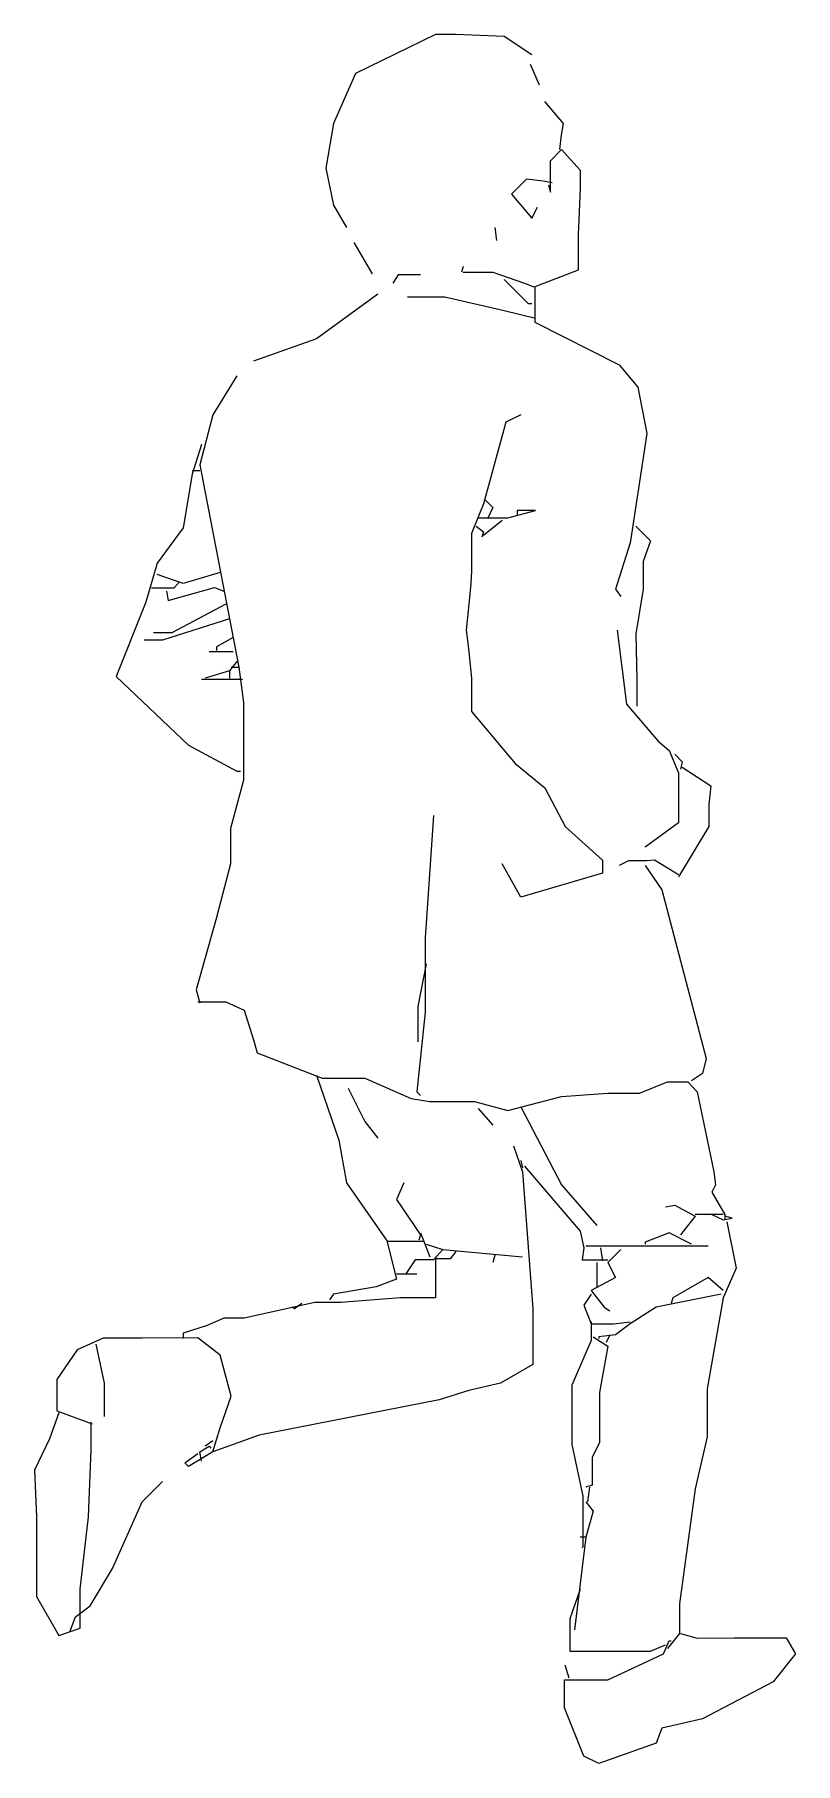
# Model space of a CAD drawing. Header units: millimetres. Extents: x 238.8 to 266.1, y 336.5 to 398.7.
import ezdxf

# ---------------------------------------------------------------- set-up
doc = ezdxf.new("R2010")
doc.units = ezdxf.units.MM
doc.layers.add('Standard', color=7, linetype='Continuous')

msp = doc.modelspace()

# ---------------------------------------------------------------- linework, layer by layer
at = {"layer": 'Standard', "linetype": 'Continuous'}
for points in [[(256.657, 397.933), (255.657, 398.599), (253.923, 398.666), (253.19, 398.666), (250.323, 397.266), (249.523, 395.466), (249.257, 393.865), (249.523, 392.532), (249.99, 391.733)], [(256.59, 397.599), (256.923, 396.865)], [(257.657, 394.532), (257.723, 395.066), (257.79, 395.466), (257.123, 396.266)], [(257.257, 393.266), (257.323, 392.999), (257.323, 394.132), (257.723, 394.532), (258.39, 393.799), (258.39, 393.132), (258.323, 391.466), (258.323, 390.199), (256.757, 389.599), (256.757, 388.332), (259.79, 386.799), (260.457, 385.999), (260.79, 384.332), (260.457, 382.199), (260.19, 380.399), (259.657, 378.733), (259.857, 378.466)], [(257.39, 393.332), (257.057, 393.399), (256.457, 393.466), (255.923, 392.933), (256.657, 392.066), (256.857, 392.466)], [(255.323, 391.733), (255.39, 391.266)], [(250.257, 391.199), (250.923, 390.066)], [(254.19, 390.332), (254.123, 390.132)], [(252.657, 390.032), (251.857, 390.032), (251.657, 389.733)], [(254.19, 390.132), (255.257, 390.132), (256.39, 389.733), (256.723, 389.599)], [(255.657, 389.865), (256.523, 388.999), (256.657, 388.999)], [(251.123, 389.332), (248.923, 387.733), (246.657, 386.933)], [(256.79, 388.466), (255.657, 388.733), (253.523, 389.233), (252.19, 389.233)], [(246.057, 386.399), (245.19, 384.999), (244.723, 383.199), (246.123, 375.933), (246.29, 374.666), (246.29, 371.865), (245.823, 370.132), (245.823, 368.865), (245.323, 366.933), (244.59, 364.332), (244.723, 363.865)], [(256.257, 384.999), (255.723, 384.733), (254.923, 381.799), (254.49, 380.733), (254.49, 379.399), (254.457, 378.933), (254.39, 378.199), (254.29, 377.266), (254.373, 376.599), (254.482, 375.532), (254.482, 374.332), (256.057, 372.466), (257.123, 371.599), (257.857, 370.199), (259.19, 368.999), (259.19, 368.532), (256.257, 367.666), (255.59, 368.865)], [(244.79, 383.933), (244.457, 382.865), (244.123, 380.933), (243.19, 379.666), (242.79, 378.266), (241.723, 375.599), (244.323, 373.132), (246.057, 372.199), (246.19, 372.199)], [(244.457, 382.999), (244.723, 382.999)], [(254.723, 381.299), (255.79, 381.299), (256.79, 381.566), (256.123, 381.566), (256.123, 381.399)], [(254.99, 381.933), (255.257, 381.666), (255.057, 381.266)], [(254.657, 380.999), (254.923, 380.799), (254.857, 380.599)], [(255.59, 381.199), (254.923, 380.666)], [(260.39, 380.999), (260.923, 380.466), (260.657, 379.733), (260.657, 378.733), (260.39, 377.132), (260.423, 375.466), (260.423, 374.532)], [(245.457, 379.332), (244.123, 378.933), (243.19, 379.266)], [(243.99, 378.999), (243.79, 378.766), (242.99, 378.766)], [(243.523, 378.666), (243.59, 378.332), (245.257, 378.799), (245.59, 378.666)], [(245.657, 378.199), (243.723, 377.166), (243.057, 377.166)], [(245.79, 377.666), (243.39, 376.899), (242.723, 376.899)], [(259.723, 377.266), (260.057, 374.599), (261.19, 373.266), (261.59, 372.933), (261.923, 372.132), (261.923, 370.332), (260.723, 369.466)], [(245.923, 376.999), (245.323, 376.666), (245.323, 376.532)], [(245.057, 376.499), (245.923, 376.499)], [(246.057, 376.132), (245.79, 375.799), (245.79, 375.532)], [(245.857, 375.933), (246.123, 375.933)], [(244.79, 375.499), (246.257, 375.499)], [(245.79, 375.799), (244.923, 375.532)], [(261.79, 372.799), (262.057, 372.532), (261.99, 372.266)], [(262.057, 372.332), (263.09, 371.666), (263.007, 370.999), (263.007, 370.199), (261.923, 368.399)], [(253.123, 370.599), (252.823, 366.199), (252.823, 363.532), (252.523, 360.666), (252.657, 360.532)], [(261.923, 368.466), (261.057, 368.999), (260.79, 368.966), (260.123, 368.966), (259.79, 368.799)], [(260.723, 368.799), (261.323, 367.933), (262.923, 361.865), (262.79, 361.332), (262.39, 361.066)], [(252.857, 365.266), (252.557, 363.733), (252.557, 362.466)], [(244.657, 363.899), (245.657, 363.899), (246.323, 363.599), (246.657, 362.532), (246.79, 362.066), (249.123, 361.166), (250.657, 361.166), (252.323, 360.433), (252.99, 360.316), (254.59, 360.316), (255.79, 359.999), (257.723, 360.499), (259.39, 360.615), (260.523, 360.615), (261.523, 361.032), (262.257, 361.032), (262.59, 360.666), (263.19, 357.799), (263.257, 357.332), (263.123, 357.066), (263.59, 356.266), (263.59, 356.066)], [(248.923, 361.266), (249.723, 358.933), (249.99, 357.399), (251.457, 355.299), (252.79, 355.299)], [(250.057, 360.799), (250.657, 359.599), (251.123, 358.999)], [(254.723, 360.066), (255.257, 359.466)], [(256.257, 360.132), (257.723, 357.332), (258.99, 355.865)], [(255.99, 358.733), (256.323, 357.799), (256.69, 352.865), (256.69, 350.865), (255.523, 350.199), (254.39, 349.933), (253.323, 349.599), (246.857, 348.332), (245.19, 347.733), (245.457, 348.599), (245.857, 349.733), (245.457, 351.199), (244.657, 351.832), (242.657, 351.816), (241.257, 351.816), (240.323, 351.399), (239.59, 350.332), (239.59, 349.199), (240.857, 348.733)], [(256.257, 358.199), (256.323, 357.933)], [(256.39, 357.999), (258.39, 355.666), (258.523, 355.066), (258.457, 354.632), (259.39, 354.632)], [(252.057, 357.399), (251.79, 356.799), (252.657, 355.532), (252.59, 355.332)], [(261.457, 356.532), (261.79, 356.599), (262.523, 356.199), (261.99, 355.532)], [(263.523, 356.266), (262.523, 356.266)], [(263.123, 356.266), (263.523, 356.066), (263.857, 356.132), (263.59, 356.199)], [(252.657, 355.599), (252.99, 354.733)], [(262.39, 355.199), (261.59, 355.599), (260.723, 355.266), (260.723, 355.199)], [(263.657, 355.999), (263.99, 354.332), (263.523, 353.266), (262.957, 349.999), (262.957, 348.266), (262.523, 346.399), (261.957, 342.266), (261.957, 341.199), (261.523, 340.666)], [(251.457, 355.266), (251.79, 353.933), (251.057, 353.666), (249.523, 353.399), (249.39, 353.199)], [(252.857, 355.199), (253.457, 354.999), (253.123, 354.632), (252.457, 354.632), (252.123, 354.132)], [(253.923, 354.933), (253.723, 354.666), (253.19, 354.666)], [(253.457, 354.999), (256.323, 354.733)], [(255.323, 354.799), (255.257, 354.532)], [(258.59, 355.132), (260.257, 355.132), (261.59, 355.132), (262.99, 355.132)], [(259.857, 354.999), (259.39, 354.532), (259.657, 353.999), (258.79, 353.532), (259.257, 352.933), (259.457, 352.799)], [(259.123, 355.066), (259.19, 354.599)], [(253.19, 354.733), (253.19, 353.266), (251.923, 353.266), (249.79, 353.099), (248.857, 353.099), (246.323, 352.532), (245.59, 352.532), (244.99, 352.266), (244.123, 351.999), (244.123, 351.799)], [(258.99, 354.532), (258.99, 353.666)], [(251.79, 354.132), (252.523, 354.132)], [(263.523, 353.532), (262.99, 353.999), (261.723, 353.266), (261.657, 353.066)], [(248.39, 353.066), (248.123, 352.865), (248.057, 352.933)], [(258.79, 353.399), (258.523, 352.999), (258.79, 352.332), (259.59, 352.332), (260.19, 352.399)], [(263.457, 353.399), (261.123, 352.933), (260.19, 352.332), (259.657, 351.933), (259.057, 351.865), (259.057, 351.799)], [(258.79, 352.399), (258.79, 351.733), (258.09, 350.132), (258.09, 347.999), (258.49, 346.132), (258.49, 344.332), (258.457, 344.266)], [(258.857, 351.865), (259.39, 351.532), (259.09, 349.865), (259.09, 348.066), (258.823, 347.532), (258.823, 346.532), (258.59, 346.466)], [(259.457, 351.933), (259.323, 351.666)], [(240.99, 351.599), (241.29, 350.199), (241.29, 348.999)], [(239.657, 349.132), (239.323, 348.199), (238.79, 347.066), (238.857, 345.399), (238.857, 342.532), (239.657, 341.132), (240.423, 341.399), (240.423, 342.799), (240.723, 345.399), (240.823, 347.799), (240.823, 348.799)], [(245.19, 348.132), (244.923, 347.933)], [(245.19, 347.733), (244.323, 347.199), (244.19, 347.332), (244.657, 347.666)], [(244.79, 347.399), (244.723, 347.733), (245.057, 347.933), (245.123, 347.865)], [(240.057, 341.266), (240.257, 341.799), (240.79, 342.199), (241.59, 343.532), (242.657, 345.933), (243.39, 346.666)], [(258.723, 346.466), (258.657, 345.933)], [(258.59, 345.933), (258.857, 345.599), (258.59, 344.666), (258.39, 344.666)], [(258.59, 344.666), (258.19, 341.332)], [(258.39, 342.799), (258.023, 341.733), (258.023, 340.566), (260.923, 340.566), (261.457, 340.799)], [(261.99, 341.199), (262.59, 341.032), (263.923, 341.049), (265.79, 341.049), (266.123, 340.466), (265.323, 339.466), (262.79, 338.132), (261.323, 337.799), (261.123, 337.266), (259.057, 336.532), (258.523, 336.799), (257.823, 338.532), (257.823, 339.532), (259.39, 339.532), (261.39, 340.466), (261.59, 340.933), (261.657, 340.933)], [(257.99, 339.599), (257.857, 340.066)]]:
    msp.add_lwpolyline(points, dxfattribs=at)

doc.saveas('drawing.dxf')
